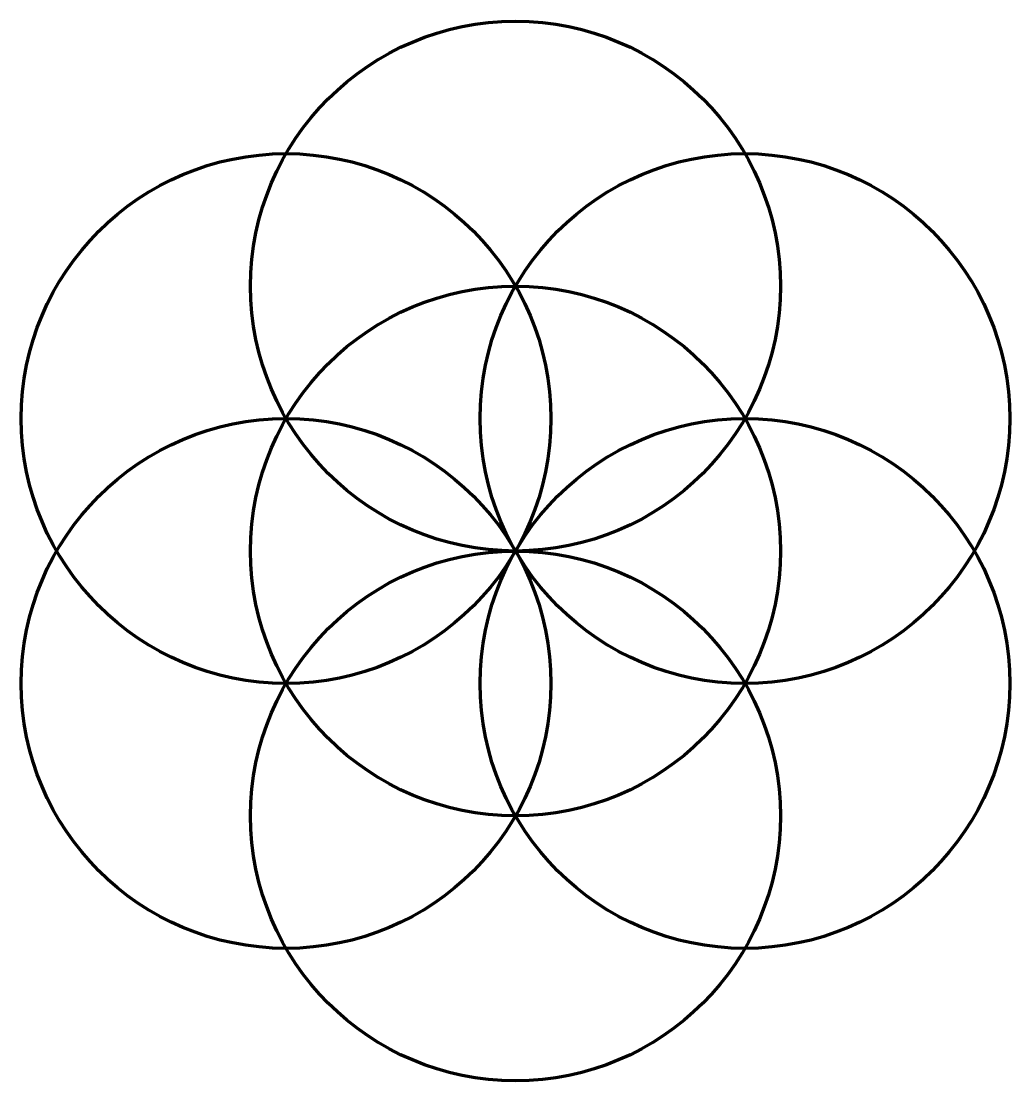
# Model space of a CAD drawing. Header units: millimetres. Extents: x -146 to 146, y -156 to 156.
import ezdxf

# ---------------------------------------------------------------- set-up
doc = ezdxf.new("R2010")
doc.units = ezdxf.units.MM
doc.layers.add('hachures_1', color=33, linetype='Continuous', lineweight=211, true_color=0xd4a574)

msp = doc.modelspace()

# ---------------------------------------------------------------- linework, layer by layer
at = {"layer": 'hachures_1'}
for centre in [(0, 78), (-67.55, 39), (67.55, 39), (0, 0), (-67.55, -39), (67.55, -39), (0, -78)]:
    msp.add_circle(centre, 78, dxfattribs=at)

doc.saveas('drawing.dxf')
